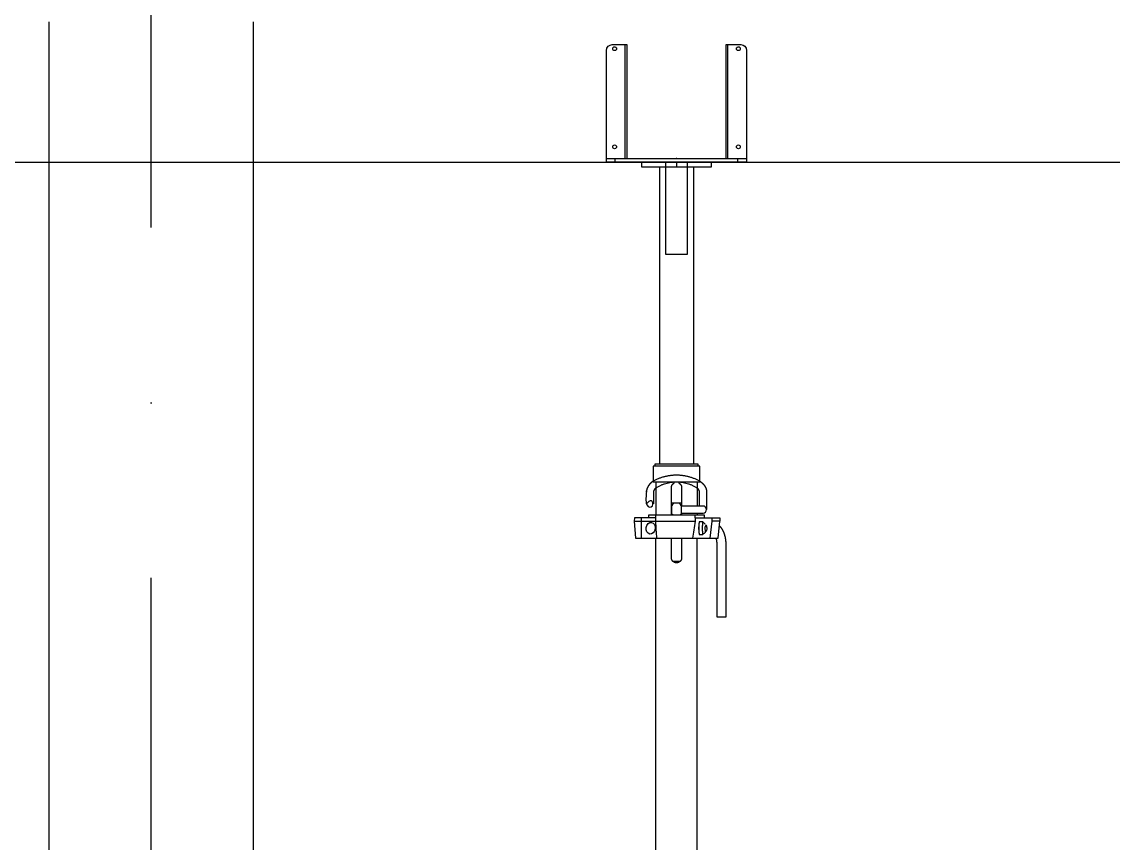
# Model space of a CAD drawing. Header units: millimetres. Extents: x 1924 to 471109, y -30014 to 109986.
# Drawn here: x 448524 to 450393, y 29937 to 31343 of the extents above; entities that cross this region are included whole.
import ezdxf

# ---------------------------------------------------------------- set-up
doc = ezdxf.new("R2010")
doc.units = ezdxf.units.MM
doc.header["$LTSCALE"] = 100
doc.linetypes.add('104', pattern=[4, 2, -2])
doc.linetypes.add('ACAD_ISO10W100', pattern=[18, 12, -3, 0, -3])
doc.layers.add('D NOSNIKY', color=7, linetype='Continuous', true_color=0x994d4d)
for name, color, linetype, plot in [('osy objektu', 130, 'ACAD_ISO10W100', False), ('PERI_HELPLINE', 140, 'Continuous', False), ('PERI_HIDDEN', 30, '104', False)]:
    doc.layers.add(name, color=color, linetype=linetype, plot=plot)
doc.layers.add('rez sloupy', color=90, linetype='Continuous')

msp = doc.modelspace()

# ---------------------------------------------------------------- linework, layer by layer
at = {"color": 0, "linetype": 'ByBlock'}
for p, q in [((449556.915, 31109.112), (449556.915, 31304.112)), ((449732.915, 31109.112), (449732.915, 31304.112)), ((449524.915, 31109.112), (449764.915, 31109.112))]:
    msp.add_line(p, q, dxfattribs=at).dxf.unprotected_set("ltscale", 0)
for p, q in [((449615.915, 31095.112), (449615.915, 30585.612)), ((449673.915, 31095.112), (449673.915, 30585.612)), ((449609.37, 30555.612), (449609.37, 30499.112)), ((449680.46, 30555.612), (449680.46, 30514.112)), ((449653.665, 30519.112), (449636.165, 30519.112)), ((449653.665, 30502.112), (449653.665, 30499.112)), ((449680.46, 30502.112), (449680.46, 30499.112)), ((449705.185, 30494.112), (449705.185, 30488.112)), ((449650.772, 30419.112), (449639.057, 30419.112))]:
    msp.add_line(p, q, dxfattribs=at)
msp.add_lwpolyline([(449729.915, 31109.112), (449729.915, 31304.112), (449754.915, 31304.112, -0.41421356), (449764.915, 31294.112), (449764.915, 31103.112), (449524.915, 31103.112), (449524.915, 31294.112, -0.41421356), (449534.915, 31304.112), (449559.915, 31304.112), (449559.915, 31109.112)], format="xyb", dxfattribs=at).dxf.unprotected_set("ltscale", 0)
msp.add_lwpolyline([(449704.915, 31103.112), (449584.915, 31103.112), (449584.915, 31095.112), (449704.915, 31095.112)], close=True)
for points in [[(449681.915, 30582.612), (449681.915, 30585.612), (449607.915, 30585.612), (449607.915, 30582.612)], [(449636.165, 30499.112), (449636.165, 30545.612), (449636.166, 30545.757), (449636.17, 30545.902), (449636.176, 30546.049), (449636.185, 30546.196), (449636.197, 30546.343), (449636.21, 30546.491), (449636.227, 30546.639), (449636.246, 30546.788), (449636.268, 30546.936), (449636.292, 30547.085), (449636.319, 30547.233), (449636.348, 30547.382), (449636.38, 30547.53), (449636.414, 30547.678), (449636.451, 30547.825), (449636.491, 30547.972), (449636.533, 30548.119), (449636.578, 30548.265), (449636.625, 30548.41), (449636.675, 30548.555), (449636.727, 30548.698), (449636.782, 30548.841), (449636.84, 30548.982), (449636.9, 30549.123), (449636.963, 30549.262), (449637.028, 30549.4), (449637.096, 30549.537), (449637.166, 30549.673), (449637.238, 30549.807), (449637.312, 30549.94), (449637.388, 30550.071), (449637.467, 30550.2), (449637.548, 30550.328), (449637.63, 30550.455), (449637.715, 30550.579), (449637.801, 30550.702), (449637.889, 30550.823), (449637.979, 30550.943), (449638.07, 30551.06), (449638.163, 30551.175), (449638.257, 30551.288), (449638.353, 30551.399), (449638.451, 30551.508), (449638.549, 30551.615), (449638.649, 30551.72), (449638.751, 30551.822), (449638.854, 30551.922), (449638.959, 30552.022), (449639.067, 30552.12), (449639.177, 30552.217), (449639.289, 30552.312), (449639.403, 30552.406), (449639.519, 30552.499), (449639.637, 30552.59), (449639.757, 30552.679), (449639.879, 30552.766), (449640.003, 30552.852), (449640.128, 30552.935), (449640.255, 30553.017), (449640.384, 30553.097), (449640.514, 30553.174), (449640.646, 30553.25), (449640.78, 30553.323), (449640.915, 30553.394), (449640.915, 30555.612)], [(449648.915, 30555.612), (449648.915, 30553.394), (449649.05, 30553.323), (449649.183, 30553.25), (449649.315, 30553.174), (449649.446, 30553.097), (449649.574, 30553.017), (449649.701, 30552.935), (449649.827, 30552.852), (449649.951, 30552.766), (449650.072, 30552.679), (449650.192, 30552.59), (449650.31, 30552.499), (449650.427, 30552.406), (449650.541, 30552.312), (449650.653, 30552.217), (449650.762, 30552.12), (449650.87, 30552.022), (449650.976, 30551.922), (449651.079, 30551.822), (449651.18, 30551.72), (449651.28, 30551.615), (449651.379, 30551.508), (449651.476, 30551.399), (449651.572, 30551.288), (449651.667, 30551.175), (449651.76, 30551.06), (449651.851, 30550.943), (449651.941, 30550.823), (449652.029, 30550.702), (449652.115, 30550.579), (449652.199, 30550.455), (449652.282, 30550.328), (449652.362, 30550.2), (449652.441, 30550.071), (449652.518, 30549.94), (449652.592, 30549.807), (449652.664, 30549.673), (449652.734, 30549.537), (449652.801, 30549.4), (449652.867, 30549.262), (449652.929, 30549.123), (449652.989, 30548.982), (449653.047, 30548.841), (449653.102, 30548.698), (449653.155, 30548.555), (449653.204, 30548.41), (449653.252, 30548.265), (449653.296, 30548.119), (449653.339, 30547.972), (449653.378, 30547.825), (449653.415, 30547.678), (449653.45, 30547.53), (449653.481, 30547.382), (449653.511, 30547.233), (449653.538, 30547.085), (449653.562, 30546.936), (449653.583, 30546.788), (449653.602, 30546.639), (449653.619, 30546.491), (449653.633, 30546.343), (449653.644, 30546.196), (449653.653, 30546.049), (449653.66, 30545.902), (449653.663, 30545.757), (449653.665, 30545.612), (449653.665, 30514.112)], [(449684.994, 30556.517), (449684.994, 30556.517), (449685.072, 30556.464), (449685.151, 30556.41), (449685.229, 30556.356), (449685.307, 30556.302), (449685.385, 30556.247), (449685.462, 30556.193), (449685.54, 30556.138), (449685.617, 30556.083), (449685.694, 30556.028), (449685.771, 30555.973), (449685.847, 30555.918), (449685.923, 30555.863), (449686, 30555.807), (449686.076, 30555.752), (449686.151, 30555.696), (449686.227, 30555.64), (449686.302, 30555.584), (449686.377, 30555.528), (449686.452, 30555.472), (449686.527, 30555.415), (449686.601, 30555.359), (449686.675, 30555.302), (449686.749, 30555.245), (449686.823, 30555.188), (449686.897, 30555.131), (449686.97, 30555.073), (449687.043, 30555.016), (449687.116, 30554.958), (449687.189, 30554.901), (449687.261, 30554.843), (449687.334, 30554.785), (449687.406, 30554.726), (449687.478, 30554.668), (449687.549, 30554.61), (449687.621, 30554.551), (449687.692, 30554.492), (449687.763, 30554.433), (449687.833, 30554.374), (449687.904, 30554.315), (449687.974, 30554.256), (449688.044, 30554.196), (449688.114, 30554.137), (449688.184, 30554.077), (449688.253, 30554.017), (449688.322, 30553.957), (449688.391, 30553.896), (449688.46, 30553.836), (449688.528, 30553.776), (449688.597, 30553.715), (449688.665, 30553.654), (449688.732, 30553.593), (449688.8, 30553.532), (449688.867, 30553.471), (449688.934, 30553.409), (449689.001, 30553.347), (449689.068, 30553.286), (449689.134, 30553.224), (449689.201, 30553.162), (449689.267, 30553.1), (449689.332, 30553.037), (449689.398, 30552.975), (449689.463, 30552.912), (449689.528, 30552.849), (449689.593, 30552.786), (449689.658, 30552.723), (449689.722, 30552.66), (449689.786, 30552.596), (449689.85, 30552.533), (449689.914, 30552.469), (449689.977, 30552.405), (449690.04, 30552.341), (449690.103, 30552.277), (449690.166, 30552.212), (449690.228, 30552.148), (449690.29, 30552.083), (449690.352, 30552.018), (449690.414, 30551.953), (449690.475, 30551.888), (449690.536, 30551.823), (449690.597, 30551.757), (449690.658, 30551.692), (449690.718, 30551.626), (449690.778, 30551.56), (449690.838, 30551.494), (449690.898, 30551.428), (449690.957, 30551.362), (449691.016, 30551.295), (449691.075, 30551.228), (449691.133, 30551.162), (449691.192, 30551.095), (449691.25, 30551.027), (449691.308, 30550.96), (449691.365, 30550.893), (449691.422, 30550.825), (449691.479, 30550.757), (449691.536, 30550.689), (449691.593, 30550.621), (449691.649, 30550.553), (449691.705, 30550.485), (449691.76, 30550.416), (449691.816, 30550.348), (449691.871, 30550.279), (449691.926, 30550.21), (449691.98, 30550.141), (449692.034, 30550.071), (449692.088, 30550.002), (449692.142, 30549.932), (449692.196, 30549.863), (449692.249, 30549.793), (449692.302, 30549.723), (449692.354, 30549.652), (449692.406, 30549.582), (449692.459, 30549.511), (449692.51, 30549.441), (449692.562, 30549.37), (449692.613, 30549.299), (449692.664, 30549.228), (449692.714, 30549.156), (449692.765, 30549.085), (449692.815, 30549.013), (449692.864, 30548.941), (449692.914, 30548.87), (449692.963, 30548.797), (449693.012, 30548.725), (449693.06, 30548.653), (449693.109, 30548.58), (449693.157, 30548.508), (449693.204, 30548.435), (449693.252, 30548.362), (449693.299, 30548.288), (449693.345, 30548.215), (449693.392, 30548.142), (449693.438, 30548.068), (449693.484, 30547.994), (449693.529, 30547.92), (449693.575, 30547.846), (449693.62, 30547.772), (449693.664, 30547.697), (449693.708, 30547.623), (449693.752, 30547.548), (449693.796, 30547.473), (449693.84, 30547.398), (449693.883, 30547.323), (449693.925, 30547.248), (449693.968, 30547.172), (449694.01, 30547.096), (449694.052, 30547.02), (449694.093, 30546.944), (449694.134, 30546.868), (449694.175, 30546.792), (449694.216, 30546.716), (449694.256, 30546.639), (449694.296, 30546.562), (449694.335, 30546.485), (449694.375, 30546.408), (449694.414, 30546.331), (449694.452, 30546.253), (449694.491, 30546.176), (449694.528, 30546.098), (449694.566, 30546.02), (449694.603, 30545.942), (449694.64, 30545.864), (449694.677, 30545.786), (449694.713, 30545.707), (449694.749, 30545.628), (449694.784, 30545.55), (449694.819, 30545.471), (449694.854, 30545.392), (449694.889, 30545.312), (449694.923, 30545.233), (449694.956, 30545.153), (449694.99, 30545.074), (449695.023, 30544.994), (449695.055, 30544.914), (449695.088, 30544.834), (449695.12, 30544.753), (449695.151, 30544.673), (449695.182, 30544.592), (449695.213, 30544.512), (449695.244, 30544.431), (449695.274, 30544.35), (449695.303, 30544.269), (449695.333, 30544.188), (449695.362, 30544.106), (449695.39, 30544.025), (449695.419, 30543.943), (449695.447, 30543.862), (449695.474, 30543.78), (449695.501, 30543.698), (449695.528, 30543.616), (449695.554, 30543.534), (449695.58, 30543.452), (449695.606, 30543.369), (449695.631, 30543.287), (449695.656, 30543.204), (449695.681, 30543.122), (449695.705, 30543.039), (449695.728, 30542.956), (449695.752, 30542.873), (449695.775, 30542.79), (449695.797, 30542.707), (449695.819, 30542.623), (449695.841, 30542.54), (449695.863, 30542.457), (449695.884, 30542.373), (449695.904, 30542.289), (449695.925, 30542.206), (449695.944, 30542.122), (449695.964, 30542.038), (449695.983, 30541.954), (449696.002, 30541.87), (449696.02, 30541.786), (449696.038, 30541.701), (449696.055, 30541.617), (449696.072, 30541.533), (449696.089, 30541.448), (449696.105, 30541.364), (449696.121, 30541.279), (449696.136, 30541.194), (449696.151, 30541.109), (449696.166, 30541.025), (449696.18, 30540.94), (449696.194, 30540.855), (449696.208, 30540.77), (449696.221, 30540.685), (449696.233, 30540.6), (449696.245, 30540.514), (449696.257, 30540.429), (449696.268, 30540.344), (449696.279, 30540.258), (449696.29, 30540.173), (449696.3, 30540.088), (449696.31, 30540.002), (449696.319, 30539.916), (449696.328, 30539.831), (449696.336, 30539.745), (449696.344, 30539.66), (449696.352, 30539.574), (449696.359, 30539.488), (449696.366, 30539.402), (449696.372, 30539.316), (449696.378, 30539.231), (449696.383, 30539.145), (449696.388, 30539.059), (449696.393, 30538.973), (449696.397, 30538.887), (449696.401, 30538.801), (449696.404, 30538.715), (449696.407, 30538.629), (449696.409, 30538.542), (449696.411, 30538.456), (449696.413, 30538.37), (449696.414, 30538.284), (449696.415, 30538.198), (449696.415, 30538.112), (449696.415, 30508.112)], [(449609.37, 30544.891), (449609.299, 30544.829), (449609.23, 30544.768), (449609.161, 30544.706), (449609.093, 30544.644), (449609.025, 30544.583), (449608.958, 30544.521), (449608.892, 30544.46), (449608.827, 30544.398), (449608.762, 30544.337), (449608.698, 30544.276), (449608.635, 30544.214), (449608.572, 30544.153), (449608.51, 30544.092), (449608.449, 30544.031), (449608.388, 30543.97), (449608.328, 30543.909), (449608.269, 30543.848), (449608.21, 30543.787), (449608.153, 30543.726), (449608.096, 30543.666), (449608.039, 30543.605), (449607.984, 30543.545), (449607.929, 30543.485), (449607.874, 30543.425), (449607.821, 30543.365), (449607.768, 30543.305), (449607.716, 30543.246), (449607.664, 30543.186), (449607.614, 30543.127), (449607.563, 30543.067), (449607.514, 30543.008), (449607.465, 30542.949), (449607.417, 30542.89), (449607.37, 30542.832), (449607.323, 30542.773), (449607.277, 30542.714), (449607.232, 30542.656), (449607.187, 30542.598), (449607.143, 30542.54), (449607.099, 30542.482), (449607.057, 30542.425), (449607.014, 30542.367), (449606.973, 30542.31), (449606.932, 30542.252), (449606.892, 30542.195), (449606.852, 30542.139), (449606.813, 30542.082), (449606.775, 30542.025), (449606.737, 30541.969), (449606.7, 30541.913), (449606.663, 30541.857), (449606.628, 30541.801), (449606.592, 30541.745), (449606.558, 30541.69), (449606.524, 30541.634), (449606.49, 30541.579), (449606.457, 30541.524), (449606.425, 30541.469), (449606.393, 30541.415), (449606.362, 30541.36), (449606.331, 30541.306), (449606.302, 30541.252), (449606.272, 30541.198), (449606.243, 30541.145), (449606.215, 30541.091), (449606.187, 30541.038), (449606.16, 30540.985), (449606.134, 30540.932), (449606.108, 30540.88), (449606.082, 30540.827), (449606.057, 30540.775), (449606.033, 30540.723), (449606.009, 30540.671), (449605.986, 30540.62), (449605.963, 30540.568), (449605.941, 30540.517), (449605.919, 30540.466), (449605.898, 30540.416), (449605.878, 30540.365), (449605.858, 30540.315), (449605.838, 30540.265), (449605.819, 30540.215), (449605.8, 30540.166), (449605.782, 30540.116), (449605.765, 30540.067), (449605.748, 30540.019), (449605.731, 30539.97), (449605.715, 30539.922), (449605.7, 30539.873), (449605.684, 30539.826), (449605.67, 30539.778), (449605.656, 30539.73), (449605.642, 30539.683), (449605.628, 30539.636), (449605.615, 30539.589), (449605.603, 30539.542), (449605.591, 30539.496), (449605.579, 30539.449), (449605.568, 30539.403), (449605.557, 30539.357), (449605.547, 30539.311), (449605.537, 30539.265), (449605.528, 30539.22), (449605.518, 30539.174), (449605.51, 30539.129), (449605.501, 30539.084), (449605.493, 30539.039), (449605.486, 30538.994), (449605.479, 30538.949), (449605.472, 30538.904), (449605.466, 30538.859), (449605.46, 30538.815), (449605.454, 30538.77), (449605.449, 30538.726), (449605.444, 30538.682), (449605.44, 30538.638), (449605.436, 30538.594), (449605.432, 30538.55), (449605.426, 30538.462), (449605.421, 30538.374), (449605.417, 30538.286), (449605.415, 30538.199), (449605.415, 30538.112), (449605.415, 30518.112)], [(449684.415, 30514.112), (449684.415, 30538.112), (449684.414, 30538.199), (449684.412, 30538.287), (449684.409, 30538.375), (449684.404, 30538.463), (449684.398, 30538.551), (449684.391, 30538.64), (449684.382, 30538.73), (449684.377, 30538.774), (449684.371, 30538.819), (449684.365, 30538.864), (449684.359, 30538.909), (449684.353, 30538.954), (449684.346, 30539), (449684.338, 30539.045), (449684.331, 30539.091), (449684.322, 30539.136), (449684.314, 30539.182), (449684.305, 30539.228), (449684.295, 30539.274), (449684.286, 30539.32), (449684.275, 30539.366), (449684.265, 30539.413), (449684.254, 30539.459), (449684.242, 30539.506), (449684.23, 30539.553), (449684.218, 30539.6), (449684.205, 30539.647), (449684.191, 30539.694), (449684.178, 30539.742), (449684.163, 30539.789), (449684.149, 30539.837), (449684.133, 30539.885), (449684.118, 30539.933), (449684.102, 30539.981), (449684.085, 30540.03), (449684.068, 30540.078), (449684.05, 30540.127), (449684.032, 30540.176), (449684.014, 30540.225), (449683.995, 30540.274), (449683.975, 30540.324), (449683.955, 30540.373), (449683.934, 30540.423), (449683.913, 30540.473), (449683.892, 30540.523), (449683.869, 30540.574), (449683.847, 30540.625), (449683.824, 30540.675), (449683.8, 30540.726), (449683.776, 30540.778), (449683.751, 30540.829), (449683.725, 30540.881), (449683.699, 30540.933), (449683.673, 30540.985), (449683.646, 30541.037), (449683.618, 30541.09), (449683.59, 30541.143), (449683.561, 30541.196), (449683.532, 30541.249), (449683.502, 30541.302), (449683.472, 30541.356), (449683.441, 30541.41), (449683.409, 30541.464), (449683.377, 30541.519), (449683.344, 30541.574), (449683.311, 30541.629), (449683.276, 30541.684), (449683.242, 30541.739), (449683.207, 30541.795), (449683.171, 30541.851), (449683.134, 30541.907), (449683.097, 30541.963), (449683.059, 30542.02), (449683.02, 30542.077), (449682.981, 30542.134), (449682.942, 30542.191), (449682.901, 30542.248), (449682.86, 30542.305), (449682.818, 30542.363), (449682.776, 30542.421), (449682.733, 30542.479), (449682.689, 30542.537), (449682.645, 30542.595), (449682.6, 30542.653), (449682.554, 30542.712), (449682.508, 30542.77), (449682.461, 30542.829), (449682.413, 30542.888), (449682.365, 30542.947), (449682.316, 30543.007), (449682.266, 30543.066), (449682.216, 30543.126), (449682.165, 30543.185), (449682.113, 30543.245), (449682.061, 30543.305), (449682.008, 30543.365), (449681.954, 30543.425), (449681.9, 30543.485), (449681.845, 30543.545), (449681.789, 30543.606), (449681.733, 30543.666), (449681.676, 30543.727), (449681.618, 30543.787), (449681.559, 30543.848), (449681.5, 30543.909), (449681.44, 30543.97), (449681.38, 30544.031), (449681.319, 30544.092), (449681.257, 30544.153), (449681.194, 30544.214), (449681.131, 30544.276), (449681.067, 30544.337), (449681.002, 30544.398), (449680.937, 30544.46), (449680.871, 30544.521), (449680.804, 30544.583), (449680.737, 30544.644), (449680.669, 30544.706), (449680.6, 30544.768), (449680.53, 30544.829), (449680.46, 30544.891)], [(449608.879, 30499.112), (449608.874, 30498.114), (449608.868, 30497.115), (449608.862, 30496.115), (449608.857, 30495.114), (449608.851, 30494.112), (449572.862, 30494.112), (449572.446, 30488.112), (449677.384, 30488.112)], [(449585.083, 30459.112), (449584.946, 30488.112), (449585.027, 30494.112)], [(449597.403, 30494.112), (449597.665, 30499.112), (449692.015, 30499.112), (449692.277, 30494.112)], [(449608.992, 30499.112), (449608.98, 30496.922), (449608.968, 30494.728), (449608.956, 30492.528), (449608.944, 30490.322), (449608.933, 30488.112), (449609.135, 30484.299), (449609.337, 30480.542), (449609.541, 30476.838), (449609.745, 30473.188), (449609.95, 30469.591), (449610.155, 30466.046), (449610.361, 30462.553), (449610.569, 30459.112)], [(449672.724, 30459.112), (449673.278, 30462.542), (449673.84, 30466.025), (449674.41, 30469.563), (449674.988, 30473.156), (449675.574, 30476.807), (449676.168, 30480.515), (449676.772, 30484.283), (449677.384, 30488.112), (449676.861, 30499.112)], [(449677.099, 30494.112), (449719.185, 30494.112), (449719.185, 30488.112)], [(449572.446, 30488.112), (449574.532, 30459.112), (449716.101, 30459.112), (449719.185, 30488.112), (449705.185, 30488.112), (449702.101, 30459.112)], [(449712.524, 30459.112), (449712.564, 30458.959), (449712.603, 30458.805), (449712.642, 30458.65), (449712.68, 30458.494), (449712.718, 30458.338), (449712.755, 30458.181), (449712.792, 30458.023), (449712.828, 30457.864), (449712.864, 30457.704), (449712.899, 30457.543), (449712.934, 30457.382), (449712.968, 30457.22), (449713.001, 30457.057), (449713.034, 30456.894), (449713.098, 30456.565), (449713.159, 30456.233), (449713.219, 30455.899), (449713.276, 30455.562), (449713.33, 30455.223), (449713.382, 30454.881), (449713.431, 30454.538), (449713.478, 30454.192), (449713.522, 30453.844), (449713.564, 30453.495), (449713.603, 30453.144), (449713.64, 30452.791), (449713.673, 30452.437), (449713.705, 30452.081), (449713.733, 30451.724), (449713.759, 30451.366), (449713.782, 30451.007), (449713.803, 30450.647), (449713.821, 30450.287), (449713.836, 30449.925), (449713.848, 30449.563), (449713.858, 30449.201), (449713.865, 30448.838), (449713.869, 30448.475), (449713.87, 30448.112), (449713.87, 30324.112), (449729.87, 30324.112), (449729.87, 30448.112), (449729.87, 30448.406), (449729.868, 30448.701), (449729.864, 30448.995), (449729.86, 30449.289), (449729.854, 30449.584), (449729.846, 30449.878), (449729.837, 30450.172), (449729.827, 30450.466), (449729.816, 30450.76), (449729.803, 30451.053), (449729.789, 30451.347), (449729.773, 30451.64), (449729.756, 30451.933), (449729.738, 30452.226), (449729.718, 30452.518), (449729.697, 30452.811), (449729.675, 30453.103), (449729.651, 30453.394), (449729.626, 30453.686), (449729.6, 30453.977), (449729.572, 30454.268), (449729.543, 30454.558), (449729.512, 30454.848), (449729.481, 30455.138), (449729.447, 30455.427), (449729.413, 30455.715), (449729.377, 30456.004), (449729.34, 30456.291), (449729.301, 30456.579), (449729.261, 30456.866), (449729.22, 30457.152), (449729.177, 30457.437), (449729.134, 30457.723), (449729.088, 30458.007), (449729.042, 30458.291), (449728.994, 30458.574), (449728.944, 30458.857), (449728.894, 30459.139), (449728.842, 30459.421), (449728.788, 30459.701), (449728.733, 30459.981), (449728.677, 30460.261), (449728.62, 30460.539), (449728.561, 30460.817), (449728.501, 30461.094), (449728.44, 30461.371), (449728.377, 30461.646), (449728.313, 30461.921), (449728.247, 30462.195), (449728.18, 30462.469), (449728.112, 30462.741), (449728.042, 30463.012), (449727.971, 30463.283), (449727.899, 30463.553), (449727.825, 30463.822), (449727.75, 30464.09), (449727.674, 30464.357), (449727.596, 30464.623), (449727.517, 30464.888), (449727.436, 30465.152), (449727.354, 30465.416), (449727.271, 30465.678), (449727.186, 30465.939), (449727.1, 30466.199), (449727.056, 30466.329), (449727.013, 30466.458), (449726.968, 30466.588), (449726.924, 30466.717), (449726.879, 30466.845), (449726.833, 30466.974), (449726.788, 30467.102), (449726.742, 30467.23), (449726.696, 30467.357), (449726.649, 30467.485), (449726.602, 30467.612), (449726.554, 30467.738), (449726.507, 30467.865), (449726.459, 30467.991), (449726.41, 30468.117), (449726.362, 30468.243), (449726.313, 30468.368), (449726.263, 30468.493), (449726.213, 30468.618), (449726.163, 30468.743), (449726.113, 30468.867), (449726.062, 30468.991), (449726.011, 30469.114), (449725.959, 30469.238), (449725.907, 30469.361), (449725.855, 30469.484), (449725.802, 30469.606), (449725.749, 30469.728), (449725.696, 30469.85), (449725.642, 30469.972), (449725.588, 30470.093), (449725.533, 30470.214), (449725.479, 30470.335), (449725.423, 30470.455), (449725.368, 30470.575), (449725.312, 30470.695), (449725.255, 30470.814), (449725.199, 30470.933), (449725.142, 30471.052), (449725.084, 30471.17), (449725.026, 30471.289), (449724.968, 30471.406), (449724.909, 30471.524), (449724.85, 30471.641), (449724.791, 30471.758), (449724.731, 30471.874), (449724.671, 30471.991), (449724.61, 30472.107), (449724.549, 30472.222), (449724.488, 30472.337), (449724.426, 30472.452), (449724.364, 30472.567), (449724.302, 30472.681), (449724.239, 30472.795), (449724.175, 30472.908), (449724.112, 30473.021), (449724.047, 30473.134), (449723.983, 30473.247), (449723.918, 30473.359), (449723.853, 30473.471), (449723.787, 30473.582), (449723.721, 30473.693), (449723.654, 30473.804), (449723.587, 30473.914), (449723.52, 30474.024), (449723.452, 30474.134), (449723.384, 30474.243), (449723.315, 30474.352), (449723.246, 30474.461), (449723.176, 30474.569), (449723.106, 30474.677), (449723.036, 30474.784), (449722.965, 30474.892), (449722.894, 30474.998), (449722.823, 30475.105), (449722.75, 30475.211), (449722.678, 30475.316), (449722.605, 30475.422), (449722.532, 30475.526), (449722.458, 30475.631), (449722.384, 30475.735), (449722.309, 30475.839), (449722.234, 30475.942), (449722.158, 30476.045), (449722.082, 30476.148), (449722.006, 30476.25), (449721.929, 30476.352), (449721.851, 30476.453), (449721.774, 30476.554), (449721.695, 30476.655), (449721.616, 30476.755), (449721.537, 30476.855), (449721.457, 30476.954), (449721.377, 30477.053), (449721.296, 30477.152), (449721.215, 30477.25), (449721.133, 30477.347), (449721.051, 30477.445), (449720.968, 30477.541), (449720.885, 30477.638), (449720.801, 30477.733), (449720.717, 30477.829), (449720.632, 30477.924), (449720.546, 30478.018), (449720.461, 30478.112), (449720.374, 30478.206), (449720.287, 30478.299), (449720.2, 30478.391), (449720.112, 30478.483), (449720.024, 30478.575), (449719.935, 30478.666), (449719.845, 30478.757), (449719.755, 30478.847), (449719.664, 30478.937), (449719.573, 30479.026), (449719.481, 30479.114), (449719.389, 30479.202), (449719.296, 30479.29), (449719.203, 30479.377), (449719.109, 30479.464), (449719.014, 30479.55), (449718.919, 30479.635), (449718.824, 30479.72), (449718.727, 30479.805), (449718.631, 30479.888), (449718.533, 30479.972), (449718.435, 30480.055), (449718.337, 30480.137)], [(449609.415, 28641.112), (449609.415, 30335.362), (449609.37, 30350.362), (449609.37, 30459.112)], [(449653.665, 30459.112), (449653.665, 30425.612), (449653.664, 30425.508), (449653.662, 30425.404), (449653.659, 30425.3), (449653.654, 30425.195), (449653.649, 30425.09), (449653.641, 30424.985), (449653.633, 30424.879), (449653.623, 30424.773), (449653.612, 30424.668), (449653.6, 30424.562), (449653.586, 30424.455), (449653.571, 30424.349), (449653.555, 30424.243), (449653.537, 30424.137), (449653.518, 30424.031), (449653.498, 30423.924), (449653.477, 30423.818), (449653.454, 30423.712), (449653.43, 30423.607), (449653.404, 30423.501), (449653.377, 30423.395), (449653.349, 30423.29), (449653.32, 30423.185), (449653.289, 30423.08), (449653.257, 30422.976), (449653.224, 30422.872), (449653.189, 30422.768), (449653.153, 30422.665), (449653.116, 30422.562), (449653.077, 30422.46), (449653.037, 30422.358), (449652.996, 30422.257), (449652.954, 30422.156), (449652.91, 30422.056), (449652.865, 30421.957), (449652.818, 30421.858), (449652.771, 30421.76), (449652.722, 30421.662), (449652.672, 30421.565), (449652.621, 30421.469), (449652.568, 30421.374), (449652.515, 30421.279), (449652.46, 30421.185), (449652.405, 30421.092), (449652.348, 30420.999), (449652.29, 30420.908), (449652.232, 30420.817), (449652.172, 30420.727), (449652.111, 30420.638), (449652.05, 30420.55), (449651.987, 30420.463), (449651.924, 30420.377), (449651.86, 30420.292), (449651.795, 30420.208), (449651.729, 30420.125), (449651.662, 30420.043), (449651.594, 30419.961), (449651.526, 30419.881), (449651.457, 30419.802), (449651.388, 30419.725), (449651.317, 30419.648), (449651.246, 30419.572), (449651.175, 30419.498), (449651.102, 30419.425), (449651.029, 30419.352), (449650.955, 30419.281), (449650.879, 30419.21), (449650.802, 30419.139), (449650.725, 30419.07), (449650.646, 30419.001), (449650.566, 30418.932), (449650.485, 30418.865), (449650.402, 30418.798), (449650.319, 30418.732), (449650.235, 30418.667), (449650.15, 30418.603), (449650.064, 30418.54), (449649.977, 30418.477), (449649.889, 30418.416), (449649.8, 30418.355), (449649.71, 30418.295), (449649.619, 30418.237), (449649.528, 30418.179), (449649.435, 30418.122), (449649.342, 30418.067), (449649.248, 30418.012), (449649.153, 30417.958), (449649.058, 30417.906), (449648.962, 30417.855), (449648.865, 30417.805), (449648.767, 30417.756), (449648.669, 30417.708), (449648.57, 30417.662), (449648.471, 30417.617), (449648.37, 30417.573), (449648.27, 30417.53), (449648.168, 30417.489), (449648.067, 30417.449), (449647.964, 30417.411), (449647.862, 30417.373), (449647.758, 30417.337), (449647.655, 30417.303), (449647.551, 30417.269), (449647.446, 30417.237), (449647.341, 30417.206), (449647.236, 30417.177), (449647.131, 30417.149), (449647.026, 30417.122), (449646.92, 30417.097), (449646.814, 30417.073), (449646.708, 30417.05), (449646.602, 30417.028), (449646.496, 30417.008), (449646.39, 30416.989), (449646.283, 30416.972), (449646.177, 30416.955), (449646.071, 30416.94), (449645.965, 30416.927), (449645.859, 30416.914), (449645.753, 30416.903), (449645.647, 30416.893), (449645.542, 30416.885), (449645.437, 30416.878), (449645.332, 30416.872), (449645.227, 30416.867), (449645.122, 30416.864), (449645.018, 30416.862), (449644.915, 30416.862), (449644.811, 30416.862), (449644.707, 30416.864), (449644.603, 30416.867), (449644.498, 30416.872), (449644.393, 30416.878), (449644.288, 30416.885), (449644.182, 30416.893), (449644.076, 30416.903), (449643.971, 30416.914), (449643.865, 30416.927), (449643.758, 30416.94), (449643.652, 30416.955), (449643.546, 30416.972), (449643.44, 30416.989), (449643.334, 30417.008), (449643.227, 30417.028), (449643.121, 30417.05), (449643.015, 30417.073), (449642.909, 30417.097), (449642.804, 30417.122), (449642.698, 30417.149), (449642.593, 30417.177), (449642.488, 30417.206), (449642.383, 30417.237), (449642.279, 30417.269), (449642.175, 30417.303), (449642.071, 30417.337), (449641.968, 30417.373), (449641.865, 30417.411), (449641.763, 30417.449), (449641.661, 30417.489), (449641.56, 30417.53), (449641.459, 30417.573), (449641.359, 30417.617), (449641.259, 30417.662), (449641.161, 30417.708), (449641.062, 30417.756), (449640.965, 30417.805), (449640.868, 30417.855), (449640.772, 30417.906), (449640.676, 30417.958), (449640.581, 30418.012), (449640.487, 30418.067), (449640.394, 30418.122), (449640.302, 30418.179), (449640.21, 30418.237), (449640.12, 30418.295), (449640.03, 30418.355), (449639.941, 30418.416), (449639.853, 30418.477), (449639.766, 30418.54), (449639.68, 30418.603), (449639.595, 30418.667), (449639.51, 30418.732), (449639.427, 30418.798), (449639.345, 30418.865), (449639.264, 30418.932), (449639.184, 30419.001), (449639.105, 30419.07), (449639.027, 30419.139), (449638.95, 30419.21), (449638.875, 30419.281), (449638.8, 30419.352), (449638.727, 30419.425), (449638.655, 30419.498), (449638.583, 30419.572), (449638.512, 30419.648), (449638.442, 30419.725), (449638.372, 30419.802), (449638.303, 30419.881), (449638.235, 30419.961), (449638.168, 30420.043), (449638.101, 30420.125), (449638.035, 30420.208), (449637.97, 30420.292), (449637.906, 30420.377), (449637.842, 30420.463), (449637.78, 30420.55), (449637.718, 30420.638), (449637.658, 30420.727), (449637.598, 30420.817), (449637.539, 30420.908), (449637.482, 30420.999), (449637.425, 30421.092), (449637.369, 30421.185), (449637.315, 30421.279), (449637.261, 30421.374), (449637.209, 30421.469), (449637.158, 30421.565), (449637.108, 30421.662), (449637.059, 30421.76), (449637.011, 30421.858), (449636.965, 30421.957), (449636.92, 30422.056), (449636.876, 30422.156), (449636.833, 30422.257), (449636.792, 30422.358), (449636.752, 30422.46), (449636.714, 30422.562), (449636.676, 30422.665), (449636.64, 30422.768), (449636.606, 30422.872), (449636.572, 30422.976), (449636.54, 30423.08), (449636.51, 30423.185), (449636.48, 30423.29), (449636.452, 30423.395), (449636.425, 30423.501), (449636.4, 30423.607), (449636.376, 30423.712), (449636.353, 30423.818), (449636.331, 30423.924), (449636.311, 30424.031), (449636.292, 30424.137), (449636.275, 30424.243), (449636.258, 30424.349), (449636.243, 30424.455), (449636.23, 30424.562), (449636.217, 30424.668), (449636.206, 30424.773), (449636.197, 30424.879), (449636.188, 30424.985), (449636.181, 30425.09), (449636.175, 30425.195), (449636.171, 30425.3), (449636.167, 30425.404), (449636.165, 30425.508), (449636.165, 30425.612), (449636.165, 30459.112)], [(449680.415, 28641.112), (449680.415, 30335.362), (449680.46, 30350.362), (449680.46, 30459.112)]]:
    msp.add_lwpolyline(points, dxfattribs=at)
msp.add_lwpolyline([(449684.915, 30555.612), (449684.915, 30582.612), (449604.915, 30582.612), (449604.915, 30555.612)], close=True, dxfattribs=at)
for points in [[(449638.915, 30499.112, -0.41421356), (449636.915, 30501.112), (449636.915, 30515.112)], [(449652.915, 30515.112), (449652.915, 30501.112, -0.41421356), (449650.915, 30499.112)], [(449652.915, 30502.112), (449690.415, 30502.112, 1), (449690.415, 30514.112), (449652.915, 30514.112)]]:
    msp.add_lwpolyline(points, format="xyb", dxfattribs=at)
for centre in [(449538.915, 31297.112), (449750.915, 31297.112), (449538.915, 31129.112), (449750.915, 31129.112)]:
    msp.add_circle(centre, 3.25, dxfattribs=at).dxf.unprotected_set("ltscale", 0)
for centre, start, end in [((449642.915, 30512.612), 90, 157.380135), ((449646.915, 30512.612), 22.619865, 90)]:
    msp.add_arc(centre, 6.5, start, end, dxfattribs=at)
msp.add_ellipse((449600.725, 30476.112), major_axis=(-1.499, -9.935), ratio=0.76164659, dxfattribs=at)
for centre, major_axis, ratio, start_param, end_param in [((449587.9, 30476.112), (1.456, -9.972), 0.50974852, 1.21159877, 1.5187321), ((449689.876, 30476.112), (0, 8.5), 0.8660254, 1.21344347, 1.92814919)]:
    msp.add_ellipse(centre, major_axis=major_axis, ratio=ratio, start_param=start_param, end_param=end_param, dxfattribs=at)
for points, weights, knots in [([(449604.915, 30556.558), (449604.875, 30556.538), (449604.836, 30556.517), (449604.797, 30556.491), (449604.757, 30556.464), (449604.718, 30556.437), (449604.679, 30556.41), (449604.64, 30556.383), (449604.601, 30556.356), (449604.562, 30556.329), (449604.523, 30556.302), (449604.484, 30556.274), (449604.445, 30556.247), (449604.406, 30556.22), (449604.367, 30556.193), (449604.329, 30556.165), (449604.29, 30556.138), (449604.251, 30556.111), (449604.213, 30556.083), (449604.174, 30556.056), (449604.136, 30556.028), (449604.097, 30556.001), (449604.059, 30555.973), (449604.021, 30555.946), (449603.982, 30555.918), (449603.944, 30555.891), (449603.906, 30555.863), (449603.868, 30555.835), (449603.83, 30555.807), (449603.792, 30555.78), (449603.754, 30555.752), (449603.716, 30555.724), (449603.678, 30555.696), (449603.641, 30555.668), (449603.603, 30555.64), (449603.565, 30555.612), (449603.527, 30555.584), (449603.49, 30555.556), (449603.452, 30555.528), (449603.415, 30555.5), (449603.378, 30555.472), (449603.34, 30555.443), (449603.303, 30555.415), (449603.266, 30555.387), (449603.228, 30555.359), (449603.191, 30555.33), (449603.154, 30555.302), (449603.117, 30555.273), (449603.08, 30555.245), (449603.043, 30555.216), (449603.006, 30555.188), (449602.969, 30555.159), (449602.933, 30555.131), (449602.896, 30555.102), (449602.859, 30555.073), (449602.823, 30555.045), (449602.786, 30555.016), (449602.749, 30554.987), (449602.713, 30554.958), (449602.677, 30554.929), (449602.64, 30554.9), (449602.604, 30554.871), (449602.568, 30554.842), (449602.531, 30554.813), (449602.495, 30554.784), (449602.459, 30554.755), (449602.423, 30554.726), (449602.387, 30554.697), (449602.351, 30554.668), (449602.315, 30554.638), (449602.279, 30554.609), (449602.244, 30554.58), (449602.208, 30554.551), (449602.172, 30554.521), (449602.137, 30554.492), (449602.101, 30554.462), (449602.065, 30554.433), (449602.03, 30554.403), (449601.995, 30554.374), (449601.959, 30554.344), (449601.924, 30554.314), (449601.889, 30554.285), (449601.854, 30554.255), (449601.818, 30554.225), (449601.783, 30554.195), (449601.748, 30554.166), (449601.713, 30554.136), (449601.679, 30554.106), (449601.644, 30554.076), (449601.609, 30554.046), (449601.574, 30554.016), (449601.54, 30553.986), (449601.505, 30553.956), (449601.47, 30553.925), (449601.436, 30553.895), (449601.401, 30553.865), (449601.367, 30553.835), (449601.333, 30553.805), (449601.298, 30553.774), (449601.264, 30553.744), (449601.23, 30553.714), (449601.196, 30553.683), (449601.162, 30553.653), (449601.128, 30553.622), (449601.094, 30553.592), (449601.06, 30553.561), (449601.026, 30553.53), (449600.992, 30553.5), (449600.959, 30553.469), (449600.925, 30553.438), (449600.892, 30553.408), (449600.858, 30553.377), (449600.825, 30553.346), (449600.791, 30553.315), (449600.758, 30553.284), (449600.725, 30553.253), (449600.691, 30553.222), (449600.658, 30553.191), (449600.625, 30553.16), (449600.592, 30553.129), (449600.559, 30553.098), (449600.526, 30553.067), (449600.493, 30553.035), (449600.46, 30553.004), (449600.428, 30552.973), (449600.395, 30552.941), (449600.362, 30552.91), (449600.33, 30552.879), (449600.297, 30552.847), (449600.265, 30552.816), (449600.232, 30552.784), (449600.2, 30552.753), (449600.168, 30552.721), (449600.136, 30552.689), (449600.103, 30552.658), (449600.071, 30552.626), (449600.039, 30552.594), (449600.007, 30552.563), (449599.975, 30552.531), (449599.944, 30552.499), (449599.912, 30552.467), (449599.88, 30552.435), (449599.848, 30552.403), (449599.817, 30552.371), (449599.785, 30552.339), (449599.754, 30552.307), (449599.722, 30552.275), (449599.691, 30552.243), (449599.66, 30552.21), (449599.629, 30552.178), (449599.597, 30552.146), (449599.566, 30552.114), (449599.535, 30552.081), (449599.504, 30552.049), (449599.473, 30552.016), (449599.443, 30551.984), (449599.412, 30551.951), (449599.381, 30551.919), (449599.35, 30551.886), (449599.32, 30551.854), (449599.289, 30551.821), (449599.259, 30551.788), (449599.228, 30551.756), (449599.198, 30551.723), (449599.168, 30551.69), (449599.138, 30551.657), (449599.107, 30551.624), (449599.077, 30551.591), (449599.047, 30551.558), (449599.017, 30551.525), (449598.988, 30551.492), (449598.958, 30551.459), (449598.928, 30551.426), (449598.898, 30551.393), (449598.869, 30551.36), (449598.839, 30551.327), (449598.81, 30551.293), (449598.78, 30551.26), (449598.751, 30551.227), (449598.722, 30551.193), (449598.692, 30551.16), (449598.663, 30551.126), (449598.634, 30551.093), (449598.605, 30551.059), (449598.576, 30551.026), (449598.547, 30550.992), (449598.518, 30550.959), (449598.49, 30550.925), (449598.461, 30550.891), (449598.432, 30550.857), (449598.404, 30550.824), (449598.375, 30550.79), (449598.347, 30550.756), (449598.318, 30550.722), (449598.29, 30550.688), (449598.262, 30550.654), (449598.234, 30550.62), (449598.206, 30550.586), (449598.178, 30550.552), (449598.15, 30550.518), (449598.122, 30550.483), (449598.094, 30550.449), (449598.066, 30550.415), (449598.039, 30550.381), (449598.011, 30550.346), (449597.983, 30550.312), (449597.956, 30550.278), (449597.928, 30550.243), (449597.901, 30550.209), (449597.874, 30550.174), (449597.847, 30550.14), (449597.82, 30550.105), (449597.792, 30550.07), (449597.765, 30550.036), (449597.739, 30550.001), (449597.712, 30549.966), (449597.685, 30549.931), (449597.658, 30549.896), (449597.632, 30549.862), (449597.605, 30549.827), (449597.578, 30549.792), (449597.552, 30549.757), (449597.526, 30549.722), (449597.499, 30549.687), (449597.473, 30549.651), (449597.447, 30549.616), (449597.421, 30549.581), (449597.395, 30549.546), (449597.369, 30549.511), (449597.343, 30549.475), (449597.317, 30549.44), (449597.292, 30549.405), (449597.266, 30549.369), (449597.24, 30549.334), (449597.215, 30549.298), (449597.189, 30549.263), (449597.164, 30549.227), (449597.139, 30549.191), (449597.114, 30549.156), (449597.088, 30549.12), (449597.063, 30549.084), (449597.038, 30549.049), (449597.013, 30549.013), (449596.989, 30548.977), (449596.964, 30548.941), (449596.939, 30548.905), (449596.914, 30548.869), (449596.89, 30548.833), (449596.865, 30548.797), (449596.841, 30548.761), (449596.817, 30548.725), (449596.792, 30548.689), (449596.768, 30548.652), (449596.744, 30548.616), (449596.72, 30548.58), (449596.696, 30548.544), (449596.672, 30548.507), (449596.648, 30548.471), (449596.624, 30548.434), (449596.601, 30548.398), (449596.577, 30548.361), (449596.554, 30548.325), (449596.53, 30548.288), (449596.507, 30548.252), (449596.483, 30548.215), (449596.46, 30548.178), (449596.437, 30548.141), (449596.414, 30548.105), (449596.391, 30548.068), (449596.368, 30548.031), (449596.345, 30547.994), (449596.322, 30547.957), (449596.3, 30547.92), (449596.277, 30547.883), (449596.254, 30547.846), (449596.232, 30547.809), (449596.21, 30547.772), (449596.187, 30547.735), (449596.165, 30547.697), (449596.143, 30547.66), (449596.121, 30547.623), (449596.099, 30547.585), (449596.077, 30547.548), (449596.055, 30547.511), (449596.033, 30547.473), (449596.011, 30547.436), (449595.99, 30547.398), (449595.968, 30547.361), (449595.947, 30547.323), (449595.925, 30547.285), (449595.904, 30547.248), (449595.883, 30547.21), (449595.862, 30547.172), (449595.841, 30547.134), (449595.82, 30547.096), (449595.799, 30547.058), (449595.778, 30547.021), (449595.757, 30546.983), (449595.736, 30546.945), (449595.716, 30546.906), (449595.695, 30546.868), (449595.675, 30546.83), (449595.654, 30546.792), (449595.634, 30546.754), (449595.614, 30546.716), (449595.594, 30546.677), (449595.574, 30546.639), (449595.554, 30546.601), (449595.534, 30546.562), (449595.514, 30546.524), (449595.494, 30546.485), (449595.474, 30546.447), (449595.455, 30546.408), (449595.435, 30546.37), (449595.416, 30546.331), (449595.397, 30546.292), (449595.377, 30546.253), (449595.358, 30546.215), (449595.339, 30546.176), (449595.32, 30546.137), (449595.301, 30546.098), (449595.282, 30546.059), (449595.264, 30546.02), (449595.245, 30545.981), (449595.226, 30545.942), (449595.208, 30545.903), (449595.189, 30545.864), (449595.171, 30545.825), (449595.153, 30545.785), (449595.135, 30545.746), (449595.117, 30545.707), (449595.099, 30545.668), (449595.081, 30545.628), (449595.063, 30545.589), (449595.045, 30545.549), (449595.028, 30545.51), (449595.01, 30545.47), (449594.993, 30545.431), (449594.976, 30545.391), (449594.958, 30545.352), (449594.941, 30545.312), (449594.924, 30545.272), (449594.907, 30545.232), (449594.89, 30545.193), (449594.873, 30545.153), (449594.857, 30545.113), (449594.84, 30545.073), (449594.824, 30545.033), (449594.807, 30544.993), (449594.791, 30544.953), (449594.774, 30544.913), (449594.758, 30544.873), (449594.742, 30544.833), (449594.726, 30544.793), (449594.71, 30544.753), (449594.694, 30544.713), (449594.679, 30544.672), (449594.663, 30544.632), (449594.647, 30544.592), (449594.632, 30544.552), (449594.617, 30544.511), (449594.601, 30544.471), (449594.586, 30544.43), (449594.571, 30544.39), (449594.556, 30544.35), (449594.541, 30544.309), (449594.526, 30544.268), (449594.512, 30544.228), (449594.497, 30544.187), (449594.482, 30544.147), (449594.468, 30544.106), (449594.454, 30544.065), (449594.439, 30544.025), (449594.425, 30543.984), (449594.411, 30543.943), (449594.397, 30543.902), (449594.383, 30543.861), (449594.369, 30543.82), (449594.356, 30543.779), (449594.342, 30543.739), (449594.329, 30543.698), (449594.315, 30543.657), (449594.302, 30543.616), (449594.289, 30543.574), (449594.275, 30543.533), (449594.262, 30543.492), (449594.249, 30543.451), (449594.237, 30543.41), (449594.224, 30543.369), (449594.211, 30543.328), (449594.199, 30543.286), (449594.186, 30543.245), (449594.174, 30543.204), (449594.161, 30543.162), (449594.149, 30543.121), (449594.137, 30543.08), (449594.125, 30543.038), (449594.113, 30542.997), (449594.101, 30542.955), (449594.09, 30542.914), (449594.078, 30542.872), (449594.066, 30542.831), (449594.055, 30542.789), (449594.044, 30542.748), (449594.032, 30542.706), (449594.021, 30542.665), (449594.01, 30542.623), (449593.999, 30542.581), (449593.988, 30542.54), (449593.978, 30542.498), (449593.967, 30542.456), (449593.957, 30542.414), (449593.946, 30542.373), (449593.936, 30542.331), (449593.925, 30542.289), (449593.915, 30542.247), (449593.905, 30542.205), (449593.895, 30542.163), (449593.885, 30542.121), (449593.876, 30542.079), (449593.866, 30542.037), (449593.856, 30541.995), (449593.847, 30541.953), (449593.837, 30541.911), (449593.828, 30541.869), (449593.819, 30541.827), (449593.81, 30541.785), (449593.801, 30541.743), (449593.792, 30541.701), (449593.783, 30541.659), (449593.775, 30541.617), (449593.766, 30541.574), (449593.757, 30541.532), (449593.749, 30541.49), (449593.741, 30541.448), (449593.733, 30541.406), (449593.725, 30541.363), (449593.717, 30541.321), (449593.709, 30541.279), (449593.701, 30541.236), (449593.693, 30541.194), (449593.686, 30541.152), (449593.678, 30541.109), (449593.671, 30541.067), (449593.664, 30541.024), (449593.656, 30540.982), (449593.649, 30540.94), (449593.642, 30540.897), (449593.635, 30540.855), (449593.629, 30540.812), (449593.622, 30540.77), (449593.616, 30540.727), (449593.609, 30540.684), (449593.603, 30540.642), (449593.596, 30540.599), (449593.59, 30540.557), (449593.584, 30540.514), (449593.578, 30540.472), (449593.573, 30540.429), (449593.567, 30540.386), (449593.561, 30540.344), (449593.556, 30540.301), (449593.55, 30540.258), (449593.545, 30540.216), (449593.54, 30540.173), (449593.535, 30540.13), (449593.53, 30540.087), (449593.525, 30540.045), (449593.52, 30540.002), (449593.515, 30539.959), (449593.511, 30539.916), (449593.506, 30539.874), (449593.502, 30539.831), (449593.498, 30539.788), (449593.493, 30539.745), (449593.489, 30539.702), (449593.485, 30539.659), (449593.482, 30539.617), (449593.478, 30539.574), (449593.474, 30539.531), (449593.471, 30539.488), (449593.467, 30539.445), (449593.464, 30539.402), (449593.461, 30539.359), (449593.458, 30539.316), (449593.455, 30539.273), (449593.452, 30539.23), (449593.449, 30539.188), (449593.446, 30539.145), (449593.444, 30539.102), (449593.441, 30539.059), (449593.439, 30539.016), (449593.437, 30538.973), (449593.435, 30538.93), (449593.433, 30538.887), (449593.431, 30538.844), (449593.429, 30538.801), (449593.427, 30538.758), (449593.426, 30538.715), (449593.424, 30538.672), (449593.423, 30538.628), (449593.421, 30538.585), (449593.42, 30538.542), (449593.419, 30538.499), (449593.418, 30538.456), (449593.418, 30538.413), (449593.417, 30538.37), (449593.416, 30538.327), (449593.416, 30538.284), (449593.415, 30538.241), (449593.415, 30538.198), (449593.415, 30538.155), (449593.415, 30538.112), (449593.415, 30528.112), (449593.415, 30518.112), (449593.415, 30512.915), (449599.415, 30512.915), (449605.415, 30512.915), (449605.415, 30518.112), (449605.415, 30523.308), (449599.415, 30523.308), (449593.415, 30523.308), (449593.415, 30518.112)], [1, 1, 1, 1, 1, 1, 1, 1, 1, 1, 1, 1, 1, 1, 1, 1, 1, 1, 1, 1, 1, 1, 1, 1, 1, 1, 1, 1, 1, 1, 1, 1, 1, 1, 1, 1, 1, 1, 1, 1, 1, 1, 1, 1, 1, 1, 1, 1, 1, 1, 1, 1, 1, 1, 1, 1, 1, 1, 1, 1, 1, 1, 1, 1, 1, 1, 1, 1, 1, 1, 1, 1, 1, 1, 1, 1, 1, 1, 1, 1, 1, 1, 1, 1, 1, 1, 1, 1, 1, 1, 1, 1, 1, 1, 1, 1, 1, 1, 1, 1, 1, 1, 1, 1, 1, 1, 1, 1, 1, 1, 1, 1, 1, 1, 1, 1, 1, 1, 1, 1, 1, 1, 1, 1, 1, 1, 1, 1, 1, 1, 1, 1, 1, 1, 1, 1, 1, 1, 1, 1, 1, 1, 1, 1, 1, 1, 1, 1, 1, 1, 1, 1, 1, 1, 1, 1, 1, 1, 1, 1, 1, 1, 1, 1, 1, 1, 1, 1, 1, 1, 1, 1, 1, 1, 1, 1, 1, 1, 1, 1, 1, 1, 1, 1, 1, 1, 1, 1, 1, 1, 1, 1, 1, 1, 1, 1, 1, 1, 1, 1, 1, 1, 1, 1, 1, 1, 1, 1, 1, 1, 1, 1, 1, 1, 1, 1, 1, 1, 1, 1, 1, 1, 1, 1, 1, 1, 1, 1, 1, 1, 1, 1, 1, 1, 1, 1, 1, 1, 1, 1, 1, 1, 1, 1, 1, 1, 1, 1, 1, 1, 1, 1, 1, 1, 1, 1, 1, 1, 1, 1, 1, 1, 1, 1, 1, 1, 1, 1, 1, 1, 1, 1, 1, 1, 1, 1, 1, 1, 1, 1, 1, 1, 1, 1, 1, 1, 1, 1, 1, 1, 1, 1, 1, 1, 1, 1, 1, 1, 1, 1, 1, 1, 1, 1, 1, 1, 1, 1, 1, 1, 1, 1, 1, 1, 1, 1, 1, 1, 1, 1, 1, 1, 1, 1, 1, 1, 1, 1, 1, 1, 1, 1, 1, 1, 1, 1, 1, 1, 1, 1, 1, 1, 1, 1, 1, 1, 1, 1, 1, 1, 1, 1, 1, 1, 1, 1, 1, 1, 1, 1, 1, 1, 1, 1, 1, 1, 1, 1, 1, 1, 1, 1, 1, 1, 1, 1, 1, 1, 1, 1, 1, 1, 1, 1, 1, 1, 1, 1, 1, 1, 1, 1, 1, 1, 1, 1, 1, 1, 1, 1, 1, 1, 1, 1, 1, 1, 1, 1, 1, 1, 1, 1, 1, 1, 1, 1, 1, 1, 1, 1, 1, 1, 1, 1, 1, 1, 1, 1, 1, 1, 1, 1, 1, 1, 1, 1, 1, 1, 1, 1, 1, 1, 1, 1, 1, 1, 1, 1, 1, 1, 1, 1, 1, 1, 1, 1, 1, 1, 1, 1, 1, 1, 1, 1, 1, 1, 1, 1, 1, 1, 1, 1, 1, 1, 1, 1, 1, 1, 1, 1, 1, 1, 1, 1, 1, 1, 1, 1, 1, 1, 1, 1, 1, 1, 1, 1, 1, 1, 1, 1, 1, 1, 1, 1, 1, 1, 1, 1, 1, 1, 1, 1, 1, 1, 1, 0.707106781187, 1, 0.707106781187, 1, 0.707106781187, 1, 0.707106781187, 1], [0, 0, 0, 1, 1, 2, 2, 3, 3, 4, 4, 5, 5, 6, 6, 7, 7, 8, 8, 9, 9, 10, 10, 11, 11, 12, 12, 13, 13, 14, 14, 15, 15, 16, 16, 17, 17, 18, 18, 19, 19, 20, 20, 21, 21, 22, 22, 23, 23, 24, 24, 25, 25, 26, 26, 27, 27, 28, 28, 29, 29, 30, 30, 31, 31, 32, 32, 33, 33, 34, 34, 35, 35, 36, 36, 37, 37, 38, 38, 39, 39, 40, 40, 41, 41, 42, 42, 43, 43, 44, 44, 45, 45, 46, 46, 47, 47, 48, 48, 49, 49, 50, 50, 51, 51, 52, 52, 53, 53, 54, 54, 55, 55, 56, 56, 57, 57, 58, 58, 59, 59, 60, 60, 61, 61, 62, 62, 63, 63, 64, 64, 65, 65, 66, 66, 67, 67, 68, 68, 69, 69, 70, 70, 71, 71, 72, 72, 73, 73, 74, 74, 75, 75, 76, 76, 77, 77, 78, 78, 79, 79, 80, 80, 81, 81, 82, 82, 83, 83, 84, 84, 85, 85, 86, 86, 87, 87, 88, 88, 89, 89, 90, 90, 91, 91, 92, 92, 93, 93, 94, 94, 95, 95, 96, 96, 97, 97, 98, 98, 99, 99, 100, 100, 101, 101, 102, 102, 103, 103, 104, 104, 105, 105, 106, 106, 107, 107, 108, 108, 109, 109, 110, 110, 111, 111, 112, 112, 113, 113, 114, 114, 115, 115, 116, 116, 117, 117, 118, 118, 119, 119, 120, 120, 121, 121, 122, 122, 123, 123, 124, 124, 125, 125, 126, 126, 127, 127, 128, 128, 129, 129, 130, 130, 131, 131, 132, 132, 133, 133, 134, 134, 135, 135, 136, 136, 137, 137, 138, 138, 139, 139, 140, 140, 141, 141, 142, 142, 143, 143, 144, 144, 145, 145, 146, 146, 147, 147, 148, 148, 149, 149, 150, 150, 151, 151, 152, 152, 153, 153, 154, 154, 155, 155, 156, 156, 157, 157, 158, 158, 159, 159, 160, 160, 161, 161, 162, 162, 163, 163, 164, 164, 165, 165, 166, 166, 167, 167, 168, 168, 169, 169, 170, 170, 171, 171, 172, 172, 173, 173, 174, 174, 175, 175, 176, 176, 177, 177, 178, 178, 179, 179, 180, 180, 181, 181, 182, 182, 183, 183, 184, 184, 185, 185, 186, 186, 187, 187, 188, 188, 189, 189, 190, 190, 191, 191, 192, 192, 193, 193, 194, 194, 195, 195, 196, 196, 197, 197, 198, 198, 199, 199, 200, 200, 201, 201, 202, 202, 203, 203, 204, 204, 205, 205, 206, 206, 207, 207, 208, 208, 209, 209, 210, 210, 211, 211, 212, 212, 213, 213, 214, 214, 215, 215, 216, 216, 217, 217, 218, 218, 219, 219, 220, 220, 221, 221, 222, 222, 223, 223, 224, 224, 225, 225, 226, 226, 227, 227, 228, 228, 229, 229, 230, 230, 231, 231, 232, 232, 233, 233, 234, 234, 235, 235, 236, 236, 237, 237, 238, 238, 239, 239, 240, 240, 241, 241, 242, 242, 243, 243, 244, 244, 245, 245, 246, 246, 247, 247, 248, 248, 249, 249, 250, 250, 251, 251, 252, 252, 253, 253, 254, 254, 255, 255, 256, 256, 257, 257, 258.57079633, 258.57079633, 260.14159265, 260.14159265, 261.71238898, 261.71238898, 263.28318531, 263.28318531, 263.28318531]), ([(449689.782, 30486.852), (449686.751, 30487.992), (449683.72, 30486.852), (449683.686, 30486.625), (449683.653, 30486.399), (449683.621, 30486.172), (449683.589, 30485.945), (449683.558, 30485.716), (449683.527, 30485.488), (449683.498, 30485.259), (449683.469, 30485.029), (449683.441, 30484.799), (449683.413, 30484.569), (449683.387, 30484.338), (449683.36, 30484.107), (449683.335, 30483.876), (449683.311, 30483.644), (449683.287, 30483.412), (449683.264, 30483.18), (449683.242, 30482.948), (449683.22, 30482.716), (449683.2, 30482.484), (449683.18, 30482.251), (449683.161, 30482.019), (449683.142, 30481.787), (449683.125, 30481.555), (449683.108, 30481.323), (449683.092, 30481.091), (449683.076, 30480.859), (449683.062, 30480.628), (449683.047, 30480.397), (449683.034, 30480.166), (449683.022, 30479.936), (449683.01, 30479.706), (449682.999, 30479.476), (449682.989, 30479.248), (449682.979, 30479.019), (449682.97, 30478.791), (449682.962, 30478.563), (449682.955, 30478.337), (449682.947, 30478.11), (449682.942, 30477.885), (449682.936, 30477.66), (449682.932, 30477.437), (449682.928, 30477.213), (449682.925, 30476.992), (449682.922, 30476.77), (449682.921, 30476.55), (449682.919, 30476.33), (449682.919, 30476.112), (449682.919, 30475.893), (449682.921, 30475.673), (449682.922, 30475.453), (449682.925, 30475.232), (449682.928, 30475.01), (449682.932, 30474.786), (449682.936, 30474.563), (449682.942, 30474.338), (449682.947, 30474.113), (449682.955, 30473.886), (449682.962, 30473.66), (449682.97, 30473.432), (449682.979, 30473.205), (449682.989, 30472.976), (449682.999, 30472.747), (449683.01, 30472.517), (449683.022, 30472.287), (449683.034, 30472.057), (449683.047, 30471.826), (449683.062, 30471.595), (449683.076, 30471.364), (449683.092, 30471.132), (449683.108, 30470.9), (449683.125, 30470.668), (449683.142, 30470.436), (449683.161, 30470.204), (449683.18, 30469.972), (449683.2, 30469.739), (449683.22, 30469.507), (449683.242, 30469.275), (449683.264, 30469.043), (449683.287, 30468.811), (449683.311, 30468.579), (449683.335, 30468.348), (449683.36, 30468.116), (449683.387, 30467.885), (449683.413, 30467.654), (449683.441, 30467.424), (449683.469, 30467.194), (449683.498, 30466.965), (449683.527, 30466.735), (449683.558, 30466.507), (449683.589, 30466.278), (449683.621, 30466.051), (449683.653, 30465.824), (449683.686, 30465.598), (449683.72, 30465.372), (449686.751, 30464.231), (449689.782, 30465.372)], [1, 0.950785715177, 1, 1, 1, 1, 1, 1, 1, 1, 1, 1, 1, 1, 1, 1, 1, 1, 1, 1, 1, 1, 1, 1, 1, 1, 1, 1, 1, 1, 1, 1, 1, 1, 1, 1, 1, 1, 1, 1, 1, 1, 1, 1, 1, 1, 1, 1, 1, 1, 1, 1, 1, 1, 1, 1, 1, 1, 1, 1, 1, 1, 1, 1, 1, 1, 1, 1, 1, 1, 1, 1, 1, 1, 1, 1, 1, 1, 1, 1, 1, 1, 1, 1, 1, 1, 1, 1, 1, 1, 1, 1, 1, 1, 1, 1, 1, 0.950785715177, 1], [0, 0, 0, 0.63006884, 0.63006884, 1.63006884, 1.63006884, 2.63006884, 2.63006884, 3.63006884, 3.63006884, 4.63006884, 4.63006884, 5.63006884, 5.63006884, 6.63006884, 6.63006884, 7.63006884, 7.63006884, 8.63006884, 8.63006884, 9.63006884, 9.63006884, 10.63006884, 10.63006884, 11.63006884, 11.63006884, 12.63006884, 12.63006884, 13.63006884, 13.63006884, 14.63006884, 14.63006884, 15.63006884, 15.63006884, 16.63006884, 16.63006884, 17.63006884, 17.63006884, 18.63006884, 18.63006884, 19.63006884, 19.63006884, 20.63006884, 20.63006884, 21.63006884, 21.63006884, 22.63006884, 22.63006884, 23.63006884, 23.63006884, 24.63006884, 24.63006884, 25.63006884, 25.63006884, 26.63006884, 26.63006884, 27.63006884, 27.63006884, 28.63006884, 28.63006884, 29.63006884, 29.63006884, 30.63006884, 30.63006884, 31.63006884, 31.63006884, 32.63006884, 32.63006884, 33.63006884, 33.63006884, 34.63006884, 34.63006884, 35.63006884, 35.63006884, 36.63006884, 36.63006884, 37.63006884, 37.63006884, 38.63006884, 38.63006884, 39.63006884, 39.63006884, 40.63006884, 40.63006884, 41.63006884, 41.63006884, 42.63006884, 42.63006884, 43.63006884, 43.63006884, 44.63006884, 44.63006884, 45.63006884, 45.63006884, 46.63006884, 46.63006884, 47.63006884, 47.63006884, 48.26013767, 48.26013767, 48.26013767]), ([(449693.902, 30483.228), (449691.842, 30485.04), (449689.782, 30486.852), (449689.748, 30486.625), (449689.715, 30486.399), (449689.683, 30486.172), (449689.651, 30485.945), (449689.62, 30485.716), (449689.589, 30485.488), (449689.56, 30485.259), (449689.531, 30485.029), (449689.503, 30484.799), (449689.475, 30484.569), (449689.449, 30484.338), (449689.422, 30484.107), (449689.398, 30483.876), (449689.373, 30483.644), (449689.35, 30483.412), (449689.326, 30483.18), (449689.304, 30482.948), (449689.283, 30482.716), (449689.262, 30482.484), (449689.242, 30482.251), (449689.223, 30482.019), (449689.204, 30481.787), (449689.187, 30481.555), (449689.17, 30481.323), (449689.154, 30481.091), (449689.138, 30480.859), (449689.124, 30480.628), (449689.109, 30480.397), (449689.097, 30480.166), (449689.084, 30479.936), (449689.072, 30479.706), (449689.061, 30479.476), (449689.051, 30479.248), (449689.041, 30479.019), (449689.032, 30478.791), (449689.024, 30478.563), (449689.017, 30478.337), (449689.01, 30478.11), (449689.004, 30477.885), (449688.998, 30477.66), (449688.994, 30477.437), (449688.99, 30477.213), (449688.987, 30476.992), (449688.984, 30476.77), (449688.983, 30476.55), (449688.981, 30476.33), (449688.981, 30476.112), (449688.981, 30475.893), (449688.983, 30475.673), (449688.984, 30475.453), (449688.987, 30475.232), (449688.99, 30475.01), (449688.994, 30474.786), (449688.998, 30474.563), (449689.004, 30474.338), (449689.01, 30474.113), (449689.017, 30473.886), (449689.024, 30473.66), (449689.032, 30473.432), (449689.041, 30473.205), (449689.051, 30472.976), (449689.061, 30472.747), (449689.072, 30472.517), (449689.084, 30472.287), (449689.097, 30472.057), (449689.109, 30471.826), (449689.124, 30471.595), (449689.138, 30471.364), (449689.154, 30471.132), (449689.17, 30470.9), (449689.187, 30470.668), (449689.204, 30470.436), (449689.223, 30470.204), (449689.242, 30469.972), (449689.262, 30469.739), (449689.283, 30469.507), (449689.304, 30469.275), (449689.326, 30469.043), (449689.35, 30468.811), (449689.373, 30468.579), (449689.398, 30468.348), (449689.422, 30468.116), (449689.449, 30467.885), (449689.475, 30467.654), (449689.503, 30467.424), (449689.531, 30467.194), (449689.56, 30466.965), (449689.589, 30466.735), (449689.62, 30466.507), (449689.651, 30466.278), (449689.683, 30466.051), (449689.715, 30465.824), (449689.748, 30465.598), (449689.782, 30465.372), (449691.842, 30467.183), (449693.902, 30468.995), (449697.237, 30471.511), (449697.237, 30476.112), (449697.237, 30480.712), (449693.902, 30483.228), (449693.902, 30476.112), (449693.902, 30468.995)], [1, 1, 1, 1, 1, 1, 1, 1, 1, 1, 1, 1, 1, 1, 1, 1, 1, 1, 1, 1, 1, 1, 1, 1, 1, 1, 1, 1, 1, 1, 1, 1, 1, 1, 1, 1, 1, 1, 1, 1, 1, 1, 1, 1, 1, 1, 1, 1, 1, 1, 1, 1, 1, 1, 1, 1, 1, 1, 1, 1, 1, 1, 1, 1, 1, 1, 1, 1, 1, 1, 1, 1, 1, 1, 1, 1, 1, 1, 1, 1, 1, 1, 1, 1, 1, 1, 1, 1, 1, 1, 1, 1, 1, 1, 1, 1, 1, 1, 1, 0.87943909683, 1, 0.87943909683, 1, 1, 1], [0, 0, 0, 1, 1, 2, 2, 3, 3, 4, 4, 5, 5, 6, 6, 7, 7, 8, 8, 9, 9, 10, 10, 11, 11, 12, 12, 13, 13, 14, 14, 15, 15, 16, 16, 17, 17, 18, 18, 19, 19, 20, 20, 21, 21, 22, 22, 23, 23, 24, 24, 25, 25, 26, 26, 27, 27, 28, 28, 29, 29, 30, 30, 31, 31, 32, 32, 33, 33, 34, 34, 35, 35, 36, 36, 37, 37, 38, 38, 39, 39, 40, 40, 41, 41, 42, 42, 43, 43, 44, 44, 45, 45, 46, 46, 47, 47, 48, 48, 49, 49, 49.9922275, 49.9922275, 50.98445501, 50.98445501, 51.98445501, 51.98445501, 51.98445501])]:
    msp.add_rational_spline(points, weights, degree=2, knots=knots, dxfattribs=at)
at = {"layer": 'D NOSNIKY'}
for p in [(434519.915, 31103.112), (444119.915, 31103.112)]:
    msp.add_line(p, (454139.915, 31103.112), dxfattribs=at)
at = {"layer": 'osy objektu'}
msp.add_line((448744.915, 25590.705), (448744.915, 33927.617), dxfattribs=at)
at = {"layer": 'PERI_HELPLINE'}
for p, q in [((449539.915, 31103.112), (449539.915, 31109.112)), ((449749.915, 31103.112), (449749.915, 31109.112)), ((449644.915, 31103.112), (449644.915, 31095.112))]:
    msp.add_line(p, q, dxfattribs=at)
for p in [(449644.915, 31109.112), (449644.915, 31103.112), (449644.915, 31103.112)]:
    msp.add_point(p, dxfattribs=at)
at = {"layer": 'PERI_HIDDEN'}
msp.add_lwpolyline([(449626.176, 31103.112), (449626.176, 30945.612), (449663.653, 30945.612), (449663.653, 31103.112)], dxfattribs=at)
for centre, radius, start, end in [((449644.917, 30484.052), 82.809, 61.055726, 118.886163), ((449644.915, 30486.513), 68.348, 58.663681, 121.336319)]:
    msp.add_arc(centre, radius, start, end, dxfattribs=at)
at = {"layer": 'rez sloupy'}
for p, q in [((448569.915, 31343.112), (448569.915, 28633.112)), ((448919.915, 31343.112), (448919.915, 28633.112))]:
    msp.add_line(p, q, dxfattribs=at)

doc.saveas('drawing.dxf')
